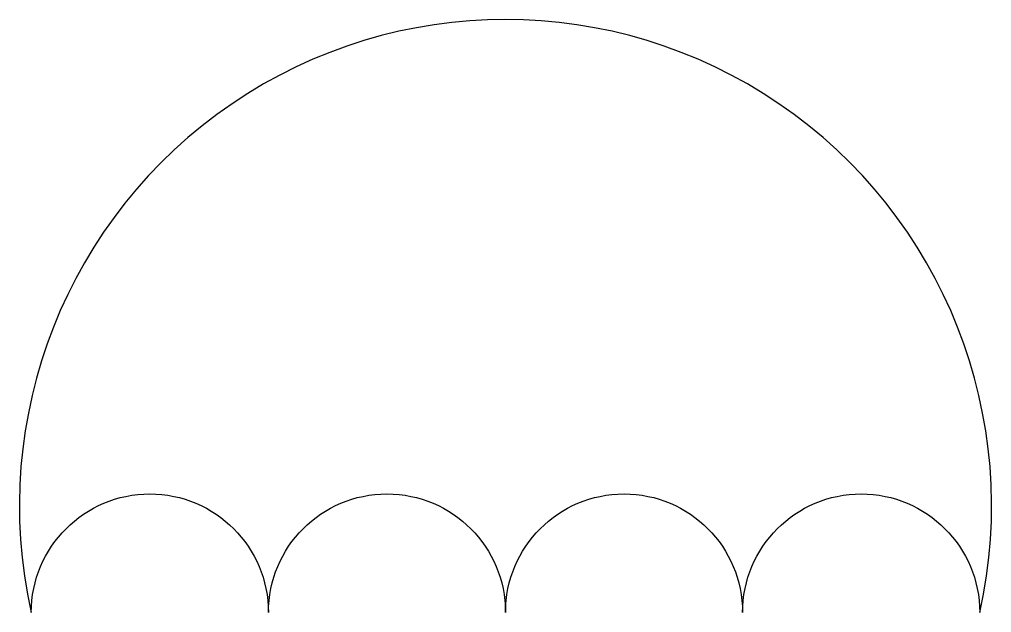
# Model space of a CAD drawing. Header units: inches. Extents: x 5.45 to 9.55, y 9.5 to 12.
import ezdxf

# ---------------------------------------------------------------- set-up
doc = ezdxf.new("R2010")
doc.units = ezdxf.units.IN
doc.header["$MEASUREMENT"] = 0

msp = doc.modelspace()

# ---------------------------------------------------------------- linework, layer by layer
msp.add_lwpolyline([(5.5, 9.5, -1), (6.5, 9.5, -1), (7.5, 9.5, -1), (8.5, 9.5, -1), (9.5, 9.5, 1.25), (5.5, 9.5, 0.289766)], format="xyb")

doc.saveas('drawing.dxf')
